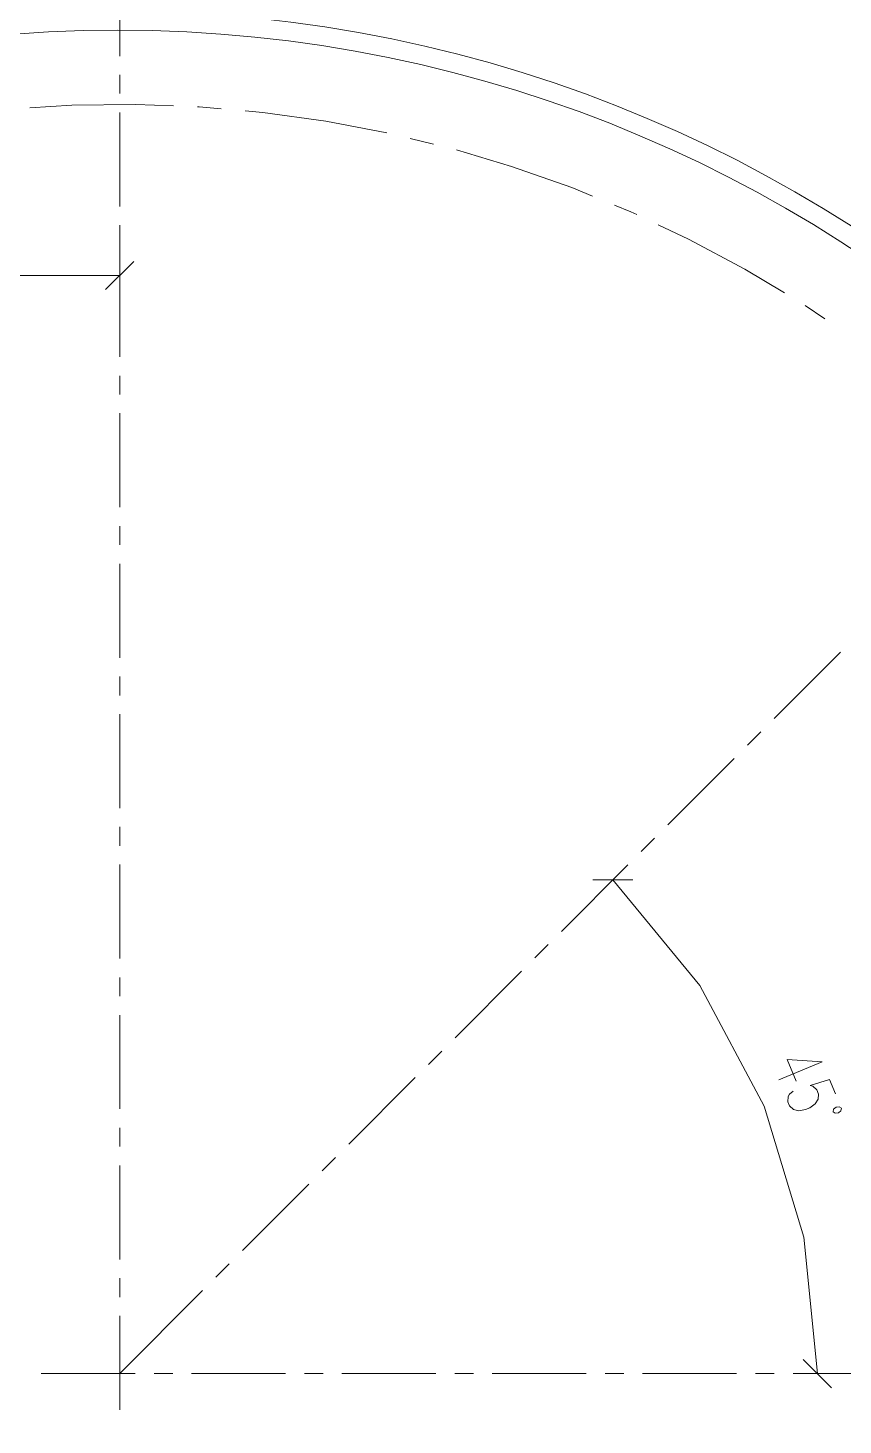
# Model space of a CAD drawing. Header units: millimetres. Extents: x 117 to 78452272, y 10 to 169749766.
# Drawn here: x 78401654 to 78405992, y 169678512 to 169685944 of the extents above; entities that cross this region are included whole.
import ezdxf

# ---------------------------------------------------------------- set-up
doc = ezdxf.new("R2010")
doc.units = ezdxf.units.MM

msp = doc.modelspace()

# ---------------------------------------------------------------- linework, layer by layer
at = {"color": 0, "lineweight": 0}
for points in [[(78402142.164, 169686386.237), (78402142.164, 169685794.587)], [(78402142.164, 169685694.614), (78402142.164, 169685594.642)], [(78402428.293, 169685529.573), (78402226.624, 169685537.329), (78401887.492, 169685533.02), (78401664.707, 169685519.231)], [(78402142.164, 169685494.669), (78402142.164, 169684994.804)], [(78402682.535, 169685514.06), (78402565.756, 169685524.402), (78402555.845, 169685524.833)], [(78403564.192, 169685386.077), (78403240.142, 169685448.13), (78402904.026, 169685494.669), (78402809.655, 169685502.856)], [(78403811.969, 169685326.18), (78403688.296, 169685356.344)], [(78404658.722, 169685049.1), (78404548.407, 169685094.346), (78404228.235, 169685207.247), (78403935.212, 169685294.723)], [(78404893.572, 169684950.851), (78404862.115, 169684965.502), (78404776.363, 169685000.837)], [(78402142.164, 169684894.401), (78402142.164, 169684794.428)], [(78402142.164, 169684885.351), (78402142.164, 169684625.077)], [(78405680.858, 169684534.154), (78405468.847, 169684661.274), (78405169.359, 169684821.145), (78405008.627, 169684896.555)], [(78402066.753, 169684552.252), (78402217.144, 169684702.211)], [(78402142.164, 169684694.455), (78402142.164, 169684194.591)], [(78402142.164, 169684627.232), (78392889.935, 169684627.232)], [(78405895.024, 169684395.829), (78405789.45, 169684466.93)], [(78402142.164, 169684094.187), (78402142.164, 169683994.214)], [(78402142.164, 169683894.241), (78402142.164, 169683394.377)], [(78402142.164, 169683294.404), (78402142.164, 169683194)], [(78402142.164, 169683094.027), (78402142.164, 169682594.163)], [(78405624.408, 169682270.544), (78405978.191, 169682623.896)], [(78402142.164, 169682494.19), (78402142.164, 169682393.787)], [(78402142.164, 169682293.814), (78402142.164, 169681793.949)], [(78405483.067, 169682128.772), (78405553.738, 169682199.443)], [(78405058.613, 169681704.319), (78405412.397, 169682058.102)], [(78402142.164, 169681693.976), (78402142.164, 169681594.004)], [(78404917.273, 169681562.978), (78404987.943, 169681633.648)], [(78402142.164, 169681493.6), (78402142.164, 169680993.736)], [(78404493.25, 169681138.524), (78404846.602, 169681492.307)], [(78404873.319, 169681412.587), (78404660.877, 169681412.587)], [(78405855.38, 169678786.145), (78405783.848, 169679510.949), (78405572.698, 169680207.742), (78405229.257, 169680849.809), (78404767.313, 169681412.587)], [(78404351.909, 169680997.183), (78404422.579, 169681067.853)], [(78402142.164, 169680893.763), (78402142.164, 169680793.79)], [(78403927.455, 169680572.729), (78404280.807, 169680926.082)], [(78402142.164, 169680693.386), (78402142.164, 169680193.522)], [(78403786.114, 169680430.957), (78403856.785, 169680501.628)], [(78405880.804, 169680443.885), (78405649.832, 169680347.79)], [(78405880.804, 169680443.885), (78405695.079, 169680456.812), (78405742.91, 169680341.327)], [(78403361.66, 169680006.504), (78403715.444, 169680360.287)], [(78405951.044, 169680274.103), (78405919.156, 169680351.238), (78405817.028, 169680318.057), (78405831.249, 169680314.61), (78405851.502, 169680296.08), (78405861.413, 169680273.242), (78405859.689, 169680245.663), (78405844.176, 169680221.101), (78405814.443, 169680199.555), (78405792.466, 169680190.505), (78405756.269, 169680184.473), (78405727.828, 169680190.936), (78405707.144, 169680209.466), (78405697.664, 169680232.304), (78405698.957, 169680260.314), (78405706.713, 169680272.38), (78405725.674, 169680289.186)], [(78402142.164, 169680093.549), (78402142.164, 169679993.576)], [(78403220.319, 169679865.163), (78403290.99, 169679935.833)], [(78402142.164, 169679893.603), (78402142.164, 169679393.308)], [(78402795.866, 169679440.709), (78403149.649, 169679794.492)], [(78402654.525, 169679298.937), (78402725.195, 169679370.039)], [(78402142.164, 169679293.335), (78402142.164, 169679193.362)], [(78402142.164, 169678786.145), (78402583.854, 169679228.267)], [(78402142.164, 169679093.39), (78402142.164, 169678593.094)], [(78405780.4, 169678861.125), (78405930.36, 169678711.166)], [(78401724.605, 169678786.145), (78402224.9, 169678786.145)], [(78402324.873, 169678786.145), (78402424.846, 169678786.145)], [(78402524.819, 169678786.145), (78403025.114, 169678786.145)], [(78403125.087, 169678786.145), (78403225.06, 169678786.145)], [(78403325.032, 169678786.145), (78403825.328, 169678786.145)], [(78403925.301, 169678786.145), (78404025.273, 169678786.145)], [(78404125.246, 169678786.145), (78404625.541, 169678786.145)], [(78404725.514, 169678786.145), (78404825.487, 169678786.145)], [(78404925.46, 169678786.145), (78405425.324, 169678786.145)], [(78405525.728, 169678786.145), (78405625.701, 169678786.145)], [(78405725.674, 169678786.145), (78406225.538, 169678786.145)]]:
    msp.add_lwpolyline(points, dxfattribs=at)
msp.add_lwpolyline([(78405967.419, 169680172.838), (78405980.777, 169680183.611), (78405982.932, 169680197.4), (78405971.728, 169680205.588), (78405954.491, 169680203.433), (78405940.702, 169680192.66), (78405938.978, 169680178.871), (78405949.751, 169680170.683)], close=True, dxfattribs=at)
for major_axis, ratio in [((0, 7246.308), 0.999286), ((0, 7146.336), 0.999276)]:
    msp.add_ellipse((78402131.391, 169678786.145), major_axis=major_axis, ratio=ratio, start_param=0, end_param=6.283185, dxfattribs=at)

doc.saveas('drawing.dxf')
